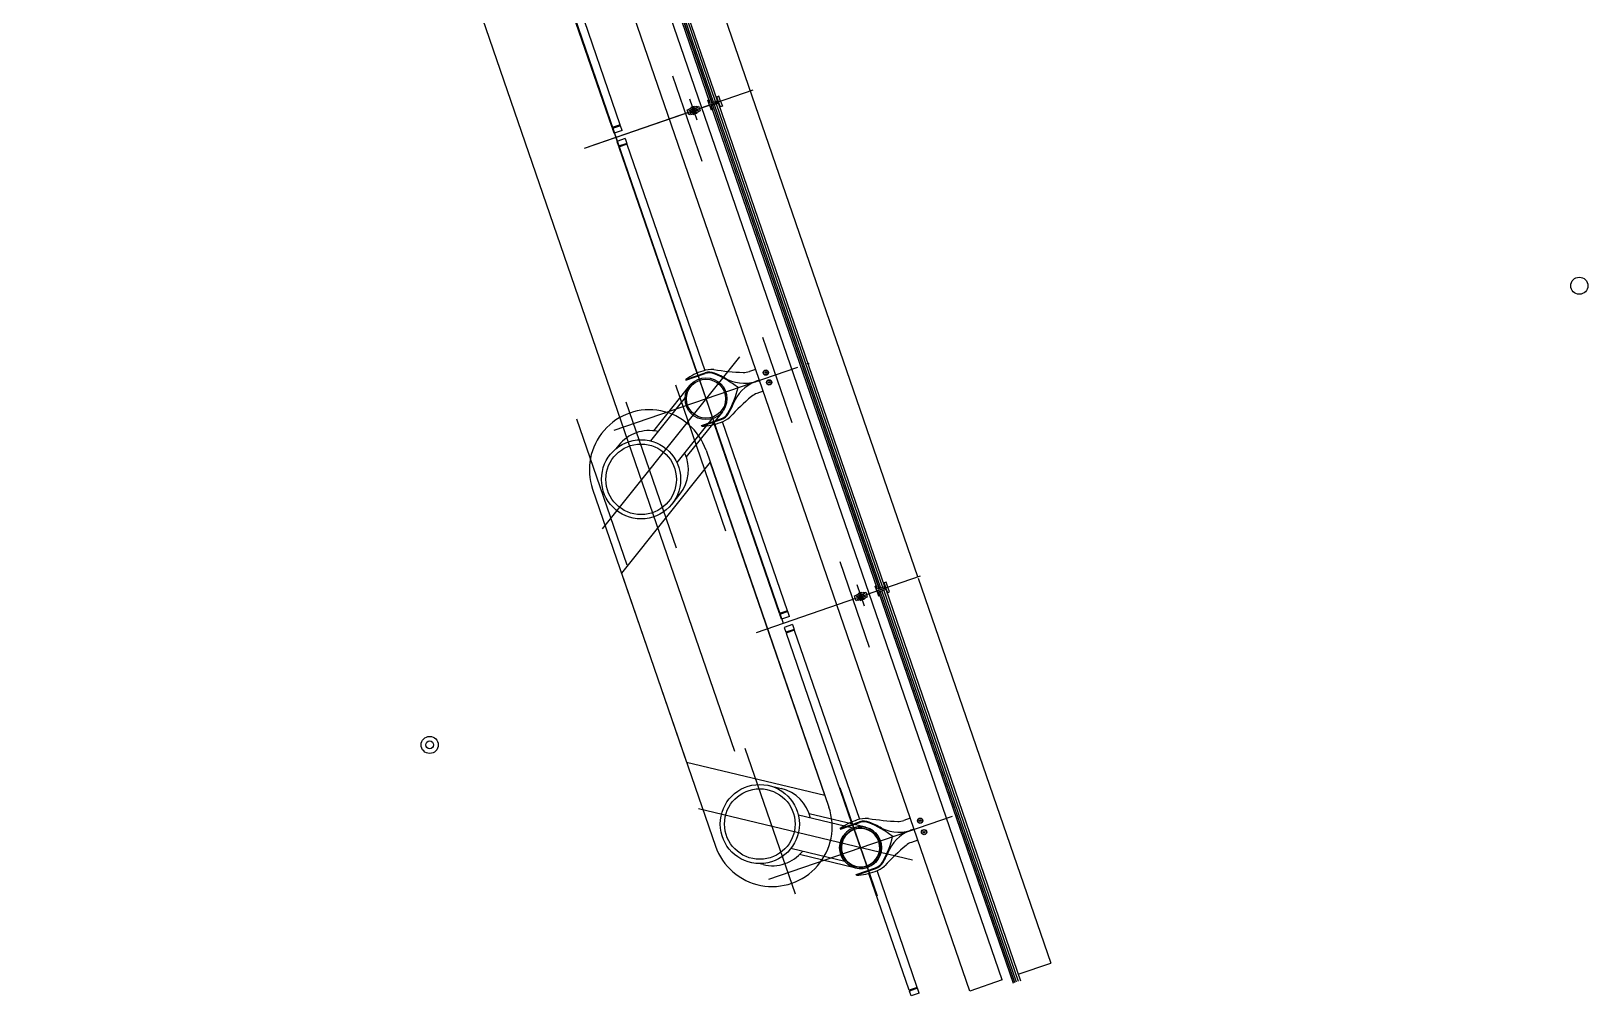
# Model space of a CAD drawing. Extents: x 809487 to 809680, y 818779 to 819225.
# Drawn here: x 809565.09 to 809574.18, y 819097.74 to 819103.37 of the extents above; entities that cross this region are included whole.
import ezdxf

# ---------------------------------------------------------------- set-up
doc = ezdxf.new("R2010")
doc.units = 0
for name, color, linetype in [('F-RC', 7, 'Continuous'), ('MAJ214__', 7, 'Continuous'), ('MAJ270__', 7, 'Continuous'), ('MAJ292__', 7, 'Continuous'), ('MAJ314__', 7, 'Continuous')]:
    doc.layers.add(name, color=color, linetype=linetype)

msp = doc.modelspace()

# ---------------------------------------------------------------- linework, layer by layer
at = {"layer": 'F-RC'}
for p, q in [((809568.4831, 819102.8101), (809568.0208, 819104.1528)), ((809568.5304, 819102.8264), (809568.0681, 819104.169)), ((809568.5304, 819102.8264), (809568.4831, 819102.8101)), ((809568.532, 819102.8217), (809568.4847, 819102.8054)), ((809568.4866, 819102.806), (809568.485, 819102.8108)), ((809568.5301, 819102.821), (809568.5285, 819102.8258)), ((809568.5418, 819102.7933), (809568.532, 819102.8217)), ((809568.4945, 819102.777), (809568.4847, 819102.8054)), ((809568.5418, 819102.7933), (809568.4945, 819102.777)), ((809568.558, 819102.746), (809568.5108, 819102.7298)), ((809568.5108, 819102.7298), (809568.5205, 819102.7014)), ((809568.5678, 819102.7177), (809568.5205, 819102.7014)), ((809568.558, 819102.746), (809568.5678, 819102.7177)), ((809568.5659, 819102.717), (809568.5675, 819102.7123)), ((809568.5694, 819102.7129), (809568.5222, 819102.6967)), ((809568.5222, 819102.6967), (809568.9767, 819101.3765)), ((809568.5224, 819102.702), (809568.524, 819102.6973)), ((809568.5694, 819102.7129), (809569.0238, 819101.3932)), ((809569.5071, 819099.9898), (809569.127, 819101.0935)), ((809569.4598, 819099.9736), (809569.0796, 819101.0776)), ((809569.5071, 819099.9898), (809569.4598, 819099.9736)), ((809569.5087, 819099.9851), (809569.4614, 819099.9688)), ((809569.4712, 819099.9405), (809569.4614, 819099.9688)), ((809569.4633, 819099.9695), (809569.4617, 819099.9742)), ((809569.5185, 819099.9568), (809569.4712, 819099.9405)), ((809569.5347, 819099.9095), (809569.4875, 819099.8932)), ((809569.5068, 819099.9845), (809569.5052, 819099.9892)), ((809569.5185, 819099.9568), (809569.5087, 819099.9851)), ((809569.5347, 819099.9095), (809569.5445, 819099.8811)), ((809569.4875, 819099.8932), (809569.4972, 819099.8648)), ((809569.5445, 819099.8811), (809569.4972, 819099.8648)), ((809569.5461, 819099.8764), (809569.4989, 819099.8601)), ((809569.4989, 819099.8601), (809569.879, 819098.756)), ((809569.4991, 819099.8655), (809569.5008, 819099.8608)), ((809569.5426, 819099.8805), (809569.5442, 819099.8757)), ((809569.5461, 819099.8764), (809569.9262, 819098.7727)), ((809570.2168, 819097.7752), (809569.9819, 819098.4571)), ((809570.264, 819097.7915), (809570.0294, 819098.473)), ((809570.264, 819097.7915), (809570.2168, 819097.7752)), ((809570.2657, 819097.7868), (809570.2184, 819097.7705)), ((809570.2282, 819097.7422), (809570.2184, 819097.7705)), ((809570.2203, 819097.7712), (809570.2187, 819097.7759)), ((809570.2754, 819097.7584), (809570.2282, 819097.7422)), ((809570.2638, 819097.7861), (809570.2621, 819097.7909)), ((809570.2754, 819097.7584), (809570.2657, 819097.7868))]:
    msp.add_line(p, q, dxfattribs=at)
at = {"layer": 'MAJ214__'}
for p, q in [((809569.9828, 819100.0902), (809568.031, 819105.7586)), ((809569.0652, 819102.955), (809568.0933, 819105.7774)), ((809569.0659, 819102.9553), (809568.0941, 819105.7776)), ((809569.0753, 819102.9585), (809568.1035, 819105.7809)), ((809569.0867, 819102.9624), (809568.1149, 819105.7848)), ((809568.9209, 819102.9133), (809568.9313, 819102.9168)), ((809568.9306, 819102.8849), (809568.9209, 819102.9133)), ((809568.9755, 819102.9334), (809568.9315, 819102.9183)), ((809568.9329, 819102.9108), (809568.9405, 819102.9134)), ((809568.9407, 819102.9135), (809568.9714, 819102.9241)), ((809568.9414, 819102.9259), (809568.9631, 819102.9334)), ((809568.942, 819102.9271), (809568.9414, 819102.9259)), ((809568.9414, 819102.9259), (809568.9423, 819102.923)), ((809568.9618, 819102.934), (809568.942, 819102.9271)), ((809568.9423, 819102.923), (809568.9641, 819102.9305)), ((809568.9447, 819102.9239), (809568.9444, 819102.9232)), ((809568.9445, 819102.9227), (809568.9444, 819102.9232)), ((809568.9464, 819102.8969), (809568.9771, 819102.9075)), ((809568.9753, 819102.8979), (809568.9536, 819102.8904)), ((809568.9617, 819102.9297), (809568.9623, 819102.9294)), ((809568.9618, 819102.934), (809568.9631, 819102.9334)), ((809568.9625, 819102.9289), (809568.9623, 819102.9294)), ((809568.9631, 819102.9334), (809568.9641, 819102.9305)), ((809568.979, 819102.9267), (809568.9714, 819102.9241)), ((809568.9734, 819102.8973), (809568.9731, 819102.8982)), ((809568.9753, 819102.8979), (809568.9763, 819102.8951)), ((809568.9766, 819102.9325), (809568.987, 819102.936)), ((809568.9864, 819102.9041), (809568.9968, 819102.9077)), ((809568.987, 819102.936), (809568.9968, 819102.9077)), ((809570.0419, 819100.1185), (809569.07, 819102.9408)), ((809570.0426, 819100.1187), (809569.0708, 819102.9411)), ((809570.052, 819100.122), (809569.0802, 819102.9443)), ((809570.0634, 819100.1259), (809569.0916, 819102.9482)), ((809568.941, 819102.8885), (809568.9306, 819102.8849)), ((809568.9462, 819102.8969), (809568.9386, 819102.8943)), ((809568.9536, 819102.8904), (809568.9545, 819102.8876)), ((809568.9763, 819102.8951), (809568.9545, 819102.8876)), ((809568.9558, 819102.887), (809568.9545, 819102.8876)), ((809568.9555, 819102.8911), (809568.9551, 819102.892)), ((809568.9558, 819102.887), (809568.9757, 819102.8938)), ((809568.9757, 819102.8938), (809568.9763, 819102.8951)), ((809569.9522, 819100.0969), (809569.9082, 819100.0817)), ((809569.9174, 819100.0769), (809569.9481, 819100.0875)), ((809569.9181, 819100.0893), (809569.9398, 819100.0968)), ((809569.9187, 819100.0906), (809569.9181, 819100.0893)), ((809569.9181, 819100.0893), (809569.919, 819100.0865)), ((809569.9385, 819100.0974), (809569.9187, 819100.0906)), ((809569.919, 819100.0865), (809569.9408, 819100.094)), ((809569.9214, 819100.0873), (809569.9211, 819100.0867)), ((809569.9213, 819100.0862), (809569.9211, 819100.0867)), ((809569.9384, 819100.0932), (809569.9391, 819100.0928)), ((809569.9385, 819100.0974), (809569.9398, 819100.0968)), ((809569.9392, 819100.0924), (809569.9391, 819100.0928)), ((809569.9398, 819100.0968), (809569.9408, 819100.094)), ((809569.9557, 819100.0901), (809569.9481, 819100.0875)), ((809569.9533, 819100.0959), (809569.9637, 819100.0995)), ((809569.9637, 819100.0995), (809569.9686, 819100.0853)), ((809569.9735, 819100.0711), (809569.9686, 819100.0853)), ((809570.7592, 819097.8353), (809569.9828, 819100.0902)), ((809570.8336, 819097.8191), (809570.0467, 819100.1043)), ((809570.8343, 819097.8194), (809570.0475, 819100.1045)), ((809570.8438, 819097.8227), (809570.0569, 819100.1078)), ((809570.8551, 819097.8266), (809570.0683, 819100.1117)), ((809569.8976, 819100.0767), (809569.908, 819100.0803)), ((809569.9024, 819100.0625), (809569.8976, 819100.0767)), ((809569.9073, 819100.0483), (809569.9024, 819100.0625)), ((809569.9177, 819100.0519), (809569.9073, 819100.0483)), ((809569.9096, 819100.0742), (809569.9172, 819100.0769)), ((809569.9229, 819100.0603), (809569.9153, 819100.0577)), ((809569.9231, 819100.0604), (809569.9538, 819100.071)), ((809569.952, 819100.0613), (809569.9303, 819100.0539)), ((809569.9303, 819100.0539), (809569.9312, 819100.051)), ((809569.953, 819100.0585), (809569.9312, 819100.051)), ((809569.9325, 819100.0504), (809569.9312, 819100.051)), ((809569.9322, 819100.0545), (809569.9318, 819100.0555)), ((809569.9325, 819100.0504), (809569.9524, 819100.0572)), ((809569.9501, 819100.0607), (809569.9498, 819100.0616)), ((809569.952, 819100.0613), (809569.953, 819100.0585)), ((809569.9524, 819100.0572), (809569.953, 819100.0585)), ((809569.9631, 819100.0675), (809569.9735, 819100.0711))]:
    msp.add_line(p, q, dxfattribs=at)
for points in [[(809568.9421, 819102.8875), (809568.9861, 819102.9027)], [(809568.9125, 819101.3397), (809569.0253, 819101.3785)], [(809569.0063, 819101.0672), (809569.1191, 819101.106)], [(809569.9188, 819100.051), (809569.9628, 819100.0661)], [(809569.8148, 819098.7191), (809569.9276, 819098.758)], [(809569.9086, 819098.4467), (809570.0214, 819098.4855)]]:
    msp.add_lwpolyline(points, dxfattribs=at)
for centre, radius in [((809568.9588, 819102.9105), 0.006), ((809569.3801, 819101.38), 0.0155), ((809569.3801, 819101.38), 0.0135), ((809569.3801, 819101.38), 0.0042), ((809569.3996, 819101.3233), 0.0155), ((809569.3996, 819101.3233), 0.0135), ((809569.3996, 819101.3233), 0.0042), ((809570.2808, 819098.7642), 0.0155), ((809570.2808, 819098.7642), 0.0135), ((809570.2808, 819098.7642), 0.0042), ((809570.3035, 819098.698), 0.0155), ((809570.3035, 819098.698), 0.0135), ((809570.3035, 819098.698), 0.0042)]:
    msp.add_circle(centre, radius, dxfattribs=at)
for centre, radius, start, end in [((809568.9588, 819102.9105), 0.0095, 146.69488, 251.30512), ((809568.9588, 819102.9105), 0.0109, 101.1265, 116.87349), ((809568.9588, 819102.9105), 0.0109, 281.1265, 296.87349), ((809568.9588, 819102.9105), 0.0095, 325.18264, 72.81736), ((809569.0511, 819101.3036), 0.0792, 68.03764, 109), ((809568.8686, 819100.8512), 0.567, 59.89592, 68.03764), ((809569.1631, 819101.359), 0.02, 239.89592, 251.32459), ((809569.255, 819101.5487), 0.2307, 244.76877, 292.32268), ((809569.4049, 819101.1133), 0.2307, 105.67731, 153.23123), ((809569.4049, 819101.1133), 0.2307, 105.67731, 112.32268), ((809569.255, 819101.5487), 0.2307, 285.67731, 292.32268), ((809568.671, 819101.4251), 0.567, 329.96236, 338.10407), ((809569.2157, 819101.2062), 0.02, 146.67541, 158.10407), ((809569.0933, 819101.1809), 0.0792, 289, 329.96236), ((809569.9355, 819100.0739), 0.0109, 101.1265, 116.87349), ((809569.9355, 819100.0739), 0.0095, 18.99991, 72.81736), ((809569.9355, 819100.0739), 0.0095, 146.69488, 199.00008), ((809569.9355, 819100.0739), 0.0095, 199.00008, 251.30512), ((809569.9355, 819100.0739), 0.006, 18.99986, 199.00013), ((809569.9355, 819100.0739), 0.006, 199.00013, 18.99986), ((809569.9355, 819100.0739), 0.0109, 281.1265, 296.87349), ((809569.9355, 819100.0739), 0.0095, 325.18264, 18.99991), ((809569.9534, 819098.6831), 0.0792, 68.03764, 109), ((809569.771, 819098.2307), 0.567, 59.89592, 68.03764), ((809570.0654, 819098.7385), 0.02, 239.89592, 251.32459), ((809570.1573, 819098.9282), 0.2307, 244.76877, 292.32268), ((809570.3073, 819098.4928), 0.2307, 105.67731, 153.23123), ((809570.1573, 819098.9282), 0.2307, 285.67731, 292.32268), ((809570.3073, 819098.4928), 0.2307, 105.67731, 112.32268), ((809569.5733, 819098.8046), 0.567, 329.96236, 338.10407), ((809570.118, 819098.5857), 0.02, 146.67541, 158.10407), ((809569.9956, 819098.5604), 0.0792, 289, 329.96236)]:
    msp.add_arc(centre, radius, start, end, dxfattribs=at)
for points, degree in [([(809568.9313, 819102.9175), (809568.9313, 819102.9176), (809568.9313, 819102.9177), (809568.9313, 819102.9178), (809568.9313, 819102.9178), (809568.9313, 819102.9179), (809568.9313, 819102.9179), (809568.9313, 819102.918), (809568.9313, 819102.918), (809568.9314, 819102.9181), (809568.9314, 819102.9181), (809568.9314, 819102.9182), (809568.9314, 819102.9182), (809568.9315, 819102.9182), (809568.9315, 819102.9183), (809568.9315, 819102.9183)], 3), ([(809568.9321, 819102.9114), (809568.932, 819102.9117), (809568.9319, 819102.912), (809568.9317, 819102.9129), (809568.9316, 819102.9134), (809568.9314, 819102.9146), (809568.9314, 819102.9151), (809568.9313, 819102.9163), (809568.9313, 819102.9169), (809568.9313, 819102.9175)], 3), ([(809568.9321, 819102.9114), (809568.9321, 819102.9114), (809568.9321, 819102.9113), (809568.9321, 819102.9113), (809568.9321, 819102.9112), (809568.9321, 819102.9112), (809568.9321, 819102.9112), (809568.9321, 819102.9112)], 3), ([(809568.9329, 819102.9108), (809568.9329, 819102.9108), (809568.9329, 819102.9108), (809568.9329, 819102.9108), (809568.9328, 819102.9108), (809568.9328, 819102.9108), (809568.9327, 819102.9108), (809568.9326, 819102.9108), (809568.9325, 819102.9108), (809568.9324, 819102.9109), (809568.9323, 819102.9109), (809568.9322, 819102.911), (809568.9322, 819102.9111), (809568.9321, 819102.9112)], 3), ([(809568.9405, 819102.9134), (809568.9406, 819102.9134), (809568.9406, 819102.9135), (809568.9407, 819102.9135)], 2), ([(809568.9405, 819102.9134), (809568.9405, 819102.9134), (809568.9405, 819102.9134), (809568.9406, 819102.9132), (809568.9406, 819102.913), (809568.9408, 819102.9125), (809568.9408, 819102.9121), (809568.941, 819102.9108), (809568.9411, 819102.9098), (809568.9416, 819102.9075), (809568.9419, 819102.9064), (809568.9426, 819102.904), (809568.9431, 819102.9029), (809568.9441, 819102.9008), (809568.9446, 819102.8999), (809568.9454, 819102.8986), (809568.9456, 819102.8981), (809568.946, 819102.8975), (809568.9461, 819102.8972), (809568.9462, 819102.897), (809568.9462, 819102.8969), (809568.9462, 819102.8969)], 3), ([(809568.9517, 819102.917), (809568.9517, 819102.917), (809568.9517, 819102.917), (809568.9517, 819102.9169), (809568.9516, 819102.9168), (809568.9515, 819102.9166), (809568.9513, 819102.9164), (809568.9511, 819102.916), (809568.951, 819102.9159), (809568.9509, 819102.9157)], 3), ([(809568.9539, 819102.9202), (809568.9527, 819102.9185), (809568.9517, 819102.917)], 2), ([(809568.9558, 819102.9015), (809568.956, 819102.9014), (809568.9562, 819102.9013), (809568.9566, 819102.9012), (809568.9568, 819102.9011), (809568.957, 819102.901), (809568.9571, 819102.901), (809568.9572, 819102.901), (809568.9572, 819102.901), (809568.9573, 819102.901)], 3), ([(809568.9604, 819102.92), (809568.9587, 819102.9206), (809568.9567, 819102.9212)], 2), ([(809568.9573, 819102.901), (809568.959, 819102.9004), (809568.9609, 819102.8997)], 2), ([(809568.9619, 819102.9195), (809568.9617, 819102.9195), (809568.9615, 819102.9196), (809568.9611, 819102.9197), (809568.9609, 819102.9198), (809568.9606, 819102.9199), (809568.9605, 819102.9199), (809568.9604, 819102.92), (809568.9604, 819102.92), (809568.9604, 819102.92)], 3), ([(809568.9638, 819102.9007), (809568.9649, 819102.9024), (809568.9659, 819102.904)], 2), ([(809568.9659, 819102.904), (809568.9659, 819102.904), (809568.9659, 819102.904), (809568.966, 819102.9041), (809568.966, 819102.9041), (809568.9662, 819102.9044), (809568.9663, 819102.9045), (809568.9665, 819102.9049), (809568.9666, 819102.9051), (809568.9668, 819102.9053)], 3), ([(809568.9771, 819102.9075), (809568.9771, 819102.9075), (809568.9771, 819102.9076), (809568.9771, 819102.9077), (809568.977, 819102.9079), (809568.9769, 819102.9085), (809568.9768, 819102.9089), (809568.9766, 819102.9101), (809568.9765, 819102.9111), (809568.9761, 819102.9134), (809568.9758, 819102.9146), (809568.975, 819102.9169), (809568.9745, 819102.918), (809568.9736, 819102.9201), (809568.973, 819102.921), (809568.9723, 819102.9223), (809568.972, 819102.9228), (809568.9717, 819102.9235), (809568.9716, 819102.9237), (809568.9715, 819102.924), (809568.9715, 819102.924), (809568.9714, 819102.9241)], 3), ([(809568.9755, 819102.9334), (809568.9755, 819102.9334), (809568.9756, 819102.9334), (809568.9757, 819102.9334), (809568.9757, 819102.9334), (809568.9758, 819102.9334), (809568.9758, 819102.9333), (809568.9759, 819102.9333), (809568.9759, 819102.9333), (809568.976, 819102.9333), (809568.976, 819102.9332), (809568.976, 819102.9332), (809568.9761, 819102.9332), (809568.9761, 819102.9331), (809568.9762, 819102.933), (809568.9762, 819102.933)], 3), ([(809568.9762, 819102.933), (809568.9766, 819102.9325), (809568.9769, 819102.932), (809568.9776, 819102.9311), (809568.9779, 819102.9306), (809568.9784, 819102.9296), (809568.9787, 819102.9291), (809568.9791, 819102.9283), (809568.9792, 819102.928), (809568.9793, 819102.9276)], 3), ([(809568.9847, 819102.9101), (809568.9841, 819102.9099), (809568.9834, 819102.9097), (809568.9819, 819102.9091), (809568.9809, 819102.9088), (809568.9793, 819102.9083), (809568.9787, 819102.9081), (809568.9778, 819102.9078), (809568.9775, 819102.9076), (809568.9771, 819102.9075)], 3), ([(809568.9847, 819102.9101), (809568.9839, 819102.9098), (809568.983, 819102.9095), (809568.9821, 819102.9092), (809568.9808, 819102.9088), (809568.9796, 819102.9084), (809568.9783, 819102.9079), (809568.9779, 819102.9078), (809568.9775, 819102.9077), (809568.9771, 819102.9075)], 3), ([(809568.9794, 819102.9274), (809568.9794, 819102.9274), (809568.9794, 819102.9274), (809568.9794, 819102.9273), (809568.9794, 819102.9272), (809568.9794, 819102.9271), (809568.9794, 819102.927), (809568.9793, 819102.9269), (809568.9793, 819102.9268), (809568.9791, 819102.9267), (809568.9791, 819102.9267), (809568.979, 819102.9267), (809568.979, 819102.9267), (809568.979, 819102.9267)], 3), ([(809568.9794, 819102.9274), (809568.9794, 819102.9275), (809568.9794, 819102.9275), (809568.9794, 819102.9275), (809568.9794, 819102.9275), (809568.9794, 819102.9276), (809568.9793, 819102.9276), (809568.9793, 819102.9276)], 3), ([(809568.9847, 819102.9101), (809568.9847, 819102.9101), (809568.9847, 819102.9101), (809568.9848, 819102.9102), (809568.9848, 819102.9102), (809568.9849, 819102.9102), (809568.9849, 819102.9102), (809568.985, 819102.9102), (809568.9851, 819102.9101), (809568.9853, 819102.9101), (809568.9853, 819102.91), (809568.9854, 819102.9099), (809568.9855, 819102.9098), (809568.9855, 819102.9098)], 3), ([(809568.9856, 819102.9096), (809568.9855, 819102.9096), (809568.9855, 819102.9096), (809568.9855, 819102.9097), (809568.9855, 819102.9097), (809568.9855, 819102.9097), (809568.9855, 819102.9098), (809568.9855, 819102.9098)], 3), ([(809568.9856, 819102.9096), (809568.9857, 819102.9092), (809568.9857, 819102.9089), (809568.9859, 819102.908), (809568.986, 819102.9075), (809568.9862, 819102.9064), (809568.9863, 819102.9058), (809568.9864, 819102.9046), (809568.9864, 819102.904), (809568.9864, 819102.9034)], 3), ([(809568.9864, 819102.9034), (809568.9864, 819102.9034), (809568.9864, 819102.9033), (809568.9864, 819102.9032), (809568.9864, 819102.9031), (809568.9863, 819102.9031), (809568.9863, 819102.903), (809568.9863, 819102.903), (809568.9863, 819102.9029), (809568.9863, 819102.9029), (809568.9863, 819102.9028), (809568.9862, 819102.9028), (809568.9862, 819102.9028), (809568.9862, 819102.9027), (809568.9861, 819102.9027), (809568.9861, 819102.9027)], 3), ([(809568.9382, 819102.8935), (809568.9382, 819102.8935), (809568.9382, 819102.8936), (809568.9382, 819102.8937), (809568.9382, 819102.8937), (809568.9382, 819102.8939), (809568.9383, 819102.894), (809568.9383, 819102.8941), (809568.9384, 819102.8941), (809568.9385, 819102.8942), (809568.9385, 819102.8942), (809568.9386, 819102.8943), (809568.9386, 819102.8943), (809568.9386, 819102.8943)], 3), ([(809568.9382, 819102.8935), (809568.9382, 819102.8935), (809568.9382, 819102.8935), (809568.9383, 819102.8934), (809568.9383, 819102.8934), (809568.9383, 819102.8934), (809568.9383, 819102.8933), (809568.9383, 819102.8933)], 3), ([(809568.9414, 819102.8879), (809568.9411, 819102.8884), (809568.9407, 819102.8889), (809568.94, 819102.8899), (809568.9397, 819102.8904), (809568.9392, 819102.8914), (809568.9389, 819102.8919), (809568.9386, 819102.8927), (809568.9384, 819102.893), (809568.9383, 819102.8933)], 3), ([(809568.9421, 819102.8875), (809568.9421, 819102.8875), (809568.9421, 819102.8875), (809568.942, 819102.8875), (809568.9419, 819102.8875), (809568.9419, 819102.8876), (809568.9418, 819102.8876), (809568.9418, 819102.8876), (809568.9417, 819102.8877), (809568.9417, 819102.8877), (809568.9417, 819102.8877), (809568.9416, 819102.8878), (809568.9416, 819102.8878), (809568.9415, 819102.8879), (809568.9415, 819102.8879), (809568.9414, 819102.8879)], 3), ([(809568.9464, 819102.8969), (809568.9463, 819102.8969), (809568.9463, 819102.8969), (809568.9462, 819102.8969)], 2), ([(809568.9464, 819102.8969), (809568.9463, 819102.8969), (809568.9463, 819102.8969), (809568.9462, 819102.8969)], 2), ([(809569.908, 819100.081), (809569.908, 819100.081), (809569.908, 819100.0811), (809569.908, 819100.0812), (809569.908, 819100.0812), (809569.908, 819100.0813), (809569.908, 819100.0814), (809569.908, 819100.0814), (809569.908, 819100.0815), (809569.9081, 819100.0815), (809569.9081, 819100.0815), (809569.9081, 819100.0816), (809569.9081, 819100.0816), (809569.9082, 819100.0817), (809569.9082, 819100.0817), (809569.9082, 819100.0817)], 3), ([(809569.9088, 819100.0748), (809569.9087, 819100.0751), (809569.9086, 819100.0755), (809569.9084, 819100.0763), (809569.9083, 819100.0769), (809569.9081, 819100.078), (809569.9081, 819100.0786), (809569.908, 819100.0798), (809569.908, 819100.0804), (809569.908, 819100.081)], 3), ([(809569.9306, 819100.0837), (809569.9294, 819100.082), (809569.9284, 819100.0804)], 2), ([(809569.9371, 819100.0834), (809569.9354, 819100.084), (809569.9334, 819100.0847)], 2), ([(809569.9386, 819100.0829), (809569.9384, 819100.083), (809569.9382, 819100.083), (809569.9378, 819100.0832), (809569.9376, 819100.0833), (809569.9373, 819100.0833), (809569.9372, 819100.0834), (809569.9371, 819100.0834), (809569.9371, 819100.0834), (809569.9371, 819100.0834)], 3), ([(809569.952, 819100.0796), (809569.9516, 819100.0806), (809569.9512, 819100.0816), (809569.9503, 819100.0836), (809569.9497, 819100.0845), (809569.949, 819100.0858), (809569.9487, 819100.0863), (809569.9484, 819100.0869), (809569.9483, 819100.0871), (809569.9482, 819100.0874), (809569.9482, 819100.0875), (809569.9481, 819100.0875)], 3), ([(809569.9522, 819100.0969), (809569.9523, 819100.0969), (809569.9523, 819100.0969), (809569.9524, 819100.0969), (809569.9524, 819100.0968), (809569.9525, 819100.0968), (809569.9525, 819100.0968), (809569.9526, 819100.0968), (809569.9526, 819100.0967), (809569.9527, 819100.0967), (809569.9527, 819100.0967), (809569.9527, 819100.0966), (809569.9528, 819100.0966), (809569.9528, 819100.0965), (809569.9529, 819100.0965), (809569.9529, 819100.0965)], 3), ([(809569.9529, 819100.0965), (809569.9533, 819100.096), (809569.9536, 819100.0955), (809569.9543, 819100.0945), (809569.9546, 819100.094), (809569.9551, 819100.093), (809569.9554, 819100.0925), (809569.9558, 819100.0917), (809569.9559, 819100.0914), (809569.956, 819100.0911)], 3), ([(809569.9561, 819100.0909), (809569.9561, 819100.0909), (809569.9561, 819100.0908), (809569.9561, 819100.0907), (809569.9561, 819100.0906), (809569.9561, 819100.0905), (809569.9561, 819100.0904), (809569.956, 819100.0903), (809569.956, 819100.0903), (809569.9559, 819100.0902), (809569.9558, 819100.0902), (809569.9557, 819100.0901), (809569.9557, 819100.0901), (809569.9557, 819100.0901)], 3), ([(809569.9561, 819100.0909), (809569.9561, 819100.0909), (809569.9561, 819100.0909), (809569.9561, 819100.091), (809569.9561, 819100.091), (809569.9561, 819100.091), (809569.956, 819100.0911), (809569.956, 819100.0911)], 3), ([(809569.9088, 819100.0748), (809569.9088, 819100.0748), (809569.9088, 819100.0748), (809569.9088, 819100.0747), (809569.9088, 819100.0747), (809569.9088, 819100.0747), (809569.9088, 819100.0746), (809569.9089, 819100.0746)], 3), ([(809569.9096, 819100.0742), (809569.9096, 819100.0742), (809569.9096, 819100.0742), (809569.9096, 819100.0742), (809569.9095, 819100.0742), (809569.9095, 819100.0742), (809569.9094, 819100.0742), (809569.9093, 819100.0742), (809569.9092, 819100.0742), (809569.9091, 819100.0743), (809569.909, 819100.0744), (809569.9089, 819100.0745), (809569.9089, 819100.0745), (809569.9089, 819100.0746)], 3), ([(809569.9149, 819100.0569), (809569.9149, 819100.057), (809569.9149, 819100.057), (809569.9149, 819100.0571), (809569.9149, 819100.0572), (809569.9149, 819100.0573), (809569.915, 819100.0574), (809569.915, 819100.0575), (809569.9151, 819100.0576), (809569.9152, 819100.0577), (809569.9153, 819100.0577), (809569.9153, 819100.0577), (809569.9153, 819100.0577), (809569.9153, 819100.0577)], 3), ([(809569.9149, 819100.0569), (809569.9149, 819100.0569), (809569.915, 819100.0569), (809569.915, 819100.0569), (809569.915, 819100.0568), (809569.915, 819100.0568), (809569.915, 819100.0568), (809569.915, 819100.0567)], 3), ([(809569.9181, 819100.0514), (809569.9178, 819100.0519), (809569.9174, 819100.0524), (809569.9168, 819100.0533), (809569.9165, 819100.0538), (809569.9159, 819100.0548), (809569.9156, 819100.0553), (809569.9153, 819100.0561), (809569.9151, 819100.0564), (809569.915, 819100.0567)], 3), ([(809569.9172, 819100.0769), (809569.9173, 819100.0769), (809569.9173, 819100.0769), (809569.9174, 819100.0769)], 2), ([(809569.9172, 819100.0769), (809569.9172, 819100.0768), (809569.9172, 819100.0768), (809569.9173, 819100.0767), (809569.9173, 819100.0765), (809569.9175, 819100.0759), (809569.9175, 819100.0755), (809569.9177, 819100.0743), (809569.9178, 819100.0733), (809569.9183, 819100.071), (809569.9186, 819100.0698), (809569.919, 819100.0685), (809569.9191, 819100.0684), (809569.9191, 819100.0683)], 3), ([(809569.9191, 819100.0683), (809569.9194, 819100.0672), (809569.9198, 819100.0663), (809569.9208, 819100.0643), (809569.9213, 819100.0634), (809569.9221, 819100.062), (809569.9223, 819100.0616), (809569.9227, 819100.0609), (809569.9228, 819100.0607), (809569.9229, 819100.0604), (809569.9229, 819100.0604), (809569.9229, 819100.0603)], 3), ([(809569.9231, 819100.0604), (809569.923, 819100.0604), (809569.923, 819100.0603), (809569.9229, 819100.0603)], 2), ([(809569.9231, 819100.0604), (809569.923, 819100.0604), (809569.923, 819100.0603), (809569.9229, 819100.0603)], 2), ([(809569.9284, 819100.0804), (809569.9284, 819100.0804), (809569.9284, 819100.0804), (809569.9284, 819100.0803), (809569.9283, 819100.0802), (809569.9282, 819100.08), (809569.928, 819100.0798), (809569.9278, 819100.0795), (809569.9277, 819100.0793), (809569.9276, 819100.0791)], 3), ([(809569.9325, 819100.0649), (809569.9327, 819100.0649), (809569.9329, 819100.0648), (809569.9333, 819100.0646), (809569.9335, 819100.0646), (809569.9337, 819100.0645), (809569.9338, 819100.0645), (809569.9339, 819100.0644), (809569.9339, 819100.0644), (809569.934, 819100.0644)], 3), ([(809569.934, 819100.0644), (809569.9357, 819100.0638), (809569.9376, 819100.0632)], 2), ([(809569.9405, 819100.0641), (809569.9416, 819100.0659), (809569.9426, 819100.0674)], 2), ([(809569.9426, 819100.0674), (809569.9426, 819100.0674), (809569.9426, 819100.0674), (809569.9427, 819100.0675), (809569.9427, 819100.0676), (809569.9429, 819100.0678), (809569.943, 819100.068), (809569.9432, 819100.0684), (809569.9434, 819100.0685), (809569.9435, 819100.0687)], 3), ([(809569.9538, 819100.071), (809569.9538, 819100.071), (809569.9538, 819100.071), (809569.9538, 819100.0711), (809569.9537, 819100.0714), (809569.9536, 819100.0719), (809569.9535, 819100.0723), (809569.9533, 819100.0736), (809569.9532, 819100.0746), (809569.9528, 819100.0768), (809569.9525, 819100.078), (809569.952, 819100.0793), (809569.952, 819100.0795), (809569.952, 819100.0796)], 3), ([(809569.9614, 819100.0736), (809569.9608, 819100.0734), (809569.9601, 819100.0731), (809569.9586, 819100.0726), (809569.9576, 819100.0723), (809569.9561, 819100.0717), (809569.9555, 819100.0715), (809569.9545, 819100.0712), (809569.9542, 819100.0711), (809569.9538, 819100.071)], 3), ([(809569.9614, 819100.0736), (809569.9606, 819100.0733), (809569.9597, 819100.073), (809569.9588, 819100.0727), (809569.9575, 819100.0722), (809569.9563, 819100.0718), (809569.955, 819100.0714), (809569.9546, 819100.0712), (809569.9542, 819100.0711), (809569.9538, 819100.071)], 3), ([(809569.9614, 819100.0736), (809569.9614, 819100.0736), (809569.9614, 819100.0736), (809569.9615, 819100.0736), (809569.9615, 819100.0736), (809569.9616, 819100.0736), (809569.9616, 819100.0736), (809569.9618, 819100.0736), (809569.9618, 819100.0736), (809569.962, 819100.0735), (809569.962, 819100.0735), (809569.9621, 819100.0734), (809569.9622, 819100.0733), (809569.9622, 819100.0732)], 3), ([(809569.9623, 819100.073), (809569.9623, 819100.073), (809569.9622, 819100.0731), (809569.9622, 819100.0731), (809569.9622, 819100.0731), (809569.9622, 819100.0732), (809569.9622, 819100.0732), (809569.9622, 819100.0732)], 3), ([(809569.9623, 819100.073), (809569.9624, 819100.0727), (809569.9624, 819100.0724), (809569.9626, 819100.0715), (809569.9628, 819100.0709), (809569.9629, 819100.0698), (809569.963, 819100.0693), (809569.9631, 819100.0681), (809569.9631, 819100.0675), (809569.9631, 819100.0669)], 3), ([(809569.9631, 819100.0669), (809569.9631, 819100.0668), (809569.9631, 819100.0667), (809569.9631, 819100.0666), (809569.9631, 819100.0666), (809569.963, 819100.0665), (809569.963, 819100.0665), (809569.963, 819100.0664), (809569.963, 819100.0664), (809569.963, 819100.0663), (809569.963, 819100.0663), (809569.9629, 819100.0662), (809569.9629, 819100.0662), (809569.9629, 819100.0661), (809569.9628, 819100.0661), (809569.9628, 819100.0661)], 3)]:
    msp.add_open_spline(points, degree=degree, dxfattribs=at)
at = {"layer": 'MAJ270__'}
for p, q in [((809565.0915, 819111.0974), (809569.198, 819099.1712)), ((809567.5283, 819105.5908), (809569.4817, 819099.9177)), ((809569.0084, 819102.6128), (809568.8368, 819103.1115)), ((809568.348, 819102.7002), (809569.3062, 819103.0301)), ((809568.9352, 819102.9791), (809568.978, 819102.8549)), ((809569.0983, 819102.9664), (809569.1031, 819102.9522)), ((809568.5671, 819102.5739), (809568.4571, 819102.8935)), ((809569.534, 819101.0865), (809569.3623, 819101.5852)), ((809569.2255, 819101.4722), (809568.4237, 819100.4674)), ((809569.1516, 819100.8765), (809568.9335, 819101.5098)), ((809568.4946, 819101.0434), (809569.5666, 819101.4125)), ((809568.971, 819101.4009), (809569.0884, 819101.0599)), ((809569.6238, 819101.4401), (809569.6287, 819101.4259)), ((809568.8521, 819101.3083), (809569.1452, 819100.4571)), ((809568.5637, 819101.209), (809568.8568, 819100.3578)), ((809568.2753, 819101.1097), (809568.5684, 819100.2585)), ((809569.9851, 819099.7763), (809569.8135, 819100.2749)), ((809569.9851, 819099.7763), (809569.8135, 819100.2749)), ((809569.9851, 819099.7763), (809569.8135, 819100.2749)), ((809569.3247, 819099.8636), (809570.2829, 819100.1935)), ((809569.9119, 819100.1426), (809569.9547, 819100.0183)), ((809569.9119, 819100.1426), (809569.9547, 819100.0183)), ((809570.075, 819100.1299), (809570.0798, 819100.1157)), ((809570.075, 819100.1299), (809570.0798, 819100.1157)), ((809569.5534, 819098.3349), (809569.2603, 819099.1861)), ((809569.8119, 819098.9588), (809570.03, 819098.3255)), ((809570.2369, 819098.5349), (809568.9865, 819098.8331)), ((809569.3969, 819098.4228), (809570.4689, 819098.792)), ((809569.9924, 819098.4345), (809569.875, 819098.7754))]:
    msp.add_line(p, q, dxfattribs=at)
msp.add_lwpolyline([(809568.3208, 819102.6908), (809569.0785, 819102.9517)], dxfattribs=at)
for centre, radius in [((809569.1007, 819102.9593), 0.003), ((809574.1283, 819101.8874), 0.05), ((809569.6262, 819101.433), 0.003), ((809570.0774, 819100.1228), 0.003), ((809570.0774, 819100.1228), 0.003), ((809567.4181, 819099.2071), 0.05), ((809567.4181, 819099.2071), 0.0228)]:
    msp.add_circle(centre, radius, dxfattribs=at)
at = {"layer": 'MAJ292__'}
for p, q in [((809570.2665, 819100.1879), (809566.3597, 819111.5341)), ((809569.0557, 819102.9518), (809568.0839, 819105.7741)), ((809569.0983, 819102.9664), (809568.1265, 819105.7885)), ((809569.7937, 819100.0251), (809567.8419, 819105.6935)), ((809569.1066, 819102.9931), (809569.0943, 819102.9888)), ((809569.1016, 819102.9676), (809569.0943, 819102.9888)), ((809569.1163, 819102.9647), (809569.1066, 819102.9931)), ((809569.0484, 819102.973), (809569.0411, 819102.9705)), ((809569.0508, 819102.9422), (809569.0411, 819102.9705)), ((809569.0557, 819102.9518), (809569.0484, 819102.973)), ((809569.1163, 819102.9647), (809569.0508, 819102.9422)), ((809569.1163, 819102.9647), (809569.0508, 819102.9422)), ((809569.0508, 819102.9422), (809569.0606, 819102.9138)), ((809569.1016, 819102.9676), (809569.0557, 819102.9518)), ((809569.1065, 819102.9534), (809569.0606, 819102.9376)), ((809570.0324, 819100.1152), (809569.0606, 819102.9376)), ((809569.0606, 819102.9376), (809569.0679, 819102.9163)), ((809569.0679, 819102.9163), (809569.0606, 819102.9138)), ((809570.075, 819100.1299), (809569.1031, 819102.9522)), ((809569.1065, 819102.9534), (809569.1138, 819102.9321)), ((809569.1261, 819102.9363), (809569.1138, 819102.9321)), ((809569.1163, 819102.9647), (809569.1261, 819102.9363)), ((809570.2689, 819100.1808), (809571.0429, 819097.933)), ((809570.0251, 819100.1365), (809570.0178, 819100.134)), ((809570.0275, 819100.1056), (809570.0178, 819100.134)), ((809570.0324, 819100.1152), (809570.0251, 819100.1365)), ((809570.093, 819100.1282), (809570.0275, 819100.1056)), ((809570.093, 819100.1282), (809570.0275, 819100.1056)), ((809570.0783, 819100.131), (809570.0324, 819100.1152)), ((809570.0373, 819100.101), (809570.8241, 819097.8159)), ((809570.0833, 819100.1565), (809570.071, 819100.1523)), ((809570.0783, 819100.131), (809570.071, 819100.1523)), ((809570.0798, 819100.1157), (809570.8667, 819097.8305)), ((809570.093, 819100.1282), (809570.0833, 819100.1565)), ((809570.5701, 819097.7702), (809569.7937, 819100.0251)), ((809570.8538, 819097.8679), (809571.0429, 819097.933)), ((809570.7592, 819097.8353), (809570.5701, 819097.7702))]:
    msp.add_line(p, q, dxfattribs=at)
for points in [[(809568.9125, 819101.3397), (809568.9139, 819101.3357), (809569.0267, 819101.3745)], [(809569.3206, 819101.3992), (809569.2838, 819101.3865)], [(809569.3646, 819101.2715), (809569.3277, 819101.2588)], [(809569.0063, 819101.0672), (809569.0049, 819101.0712), (809569.1177, 819101.11)], [(809570.0275, 819100.1056), (809570.0373, 819100.0772), (809570.0446, 819100.0798), (809570.0373, 819100.101), (809570.0832, 819100.1168), (809570.0905, 819100.0956)], [(809570.0905, 819100.0956), (809570.1028, 819100.0998), (809570.093, 819100.1282)], [(809569.8148, 819098.7191), (809569.8162, 819098.7152), (809569.929, 819098.754)], [(809570.2229, 819098.7787), (809570.1861, 819098.766)], [(809570.2669, 819098.651), (809570.23, 819098.6383)], [(809569.9086, 819098.4467), (809569.9073, 819098.4506), (809570.0201, 819098.4895)]]:
    msp.add_lwpolyline(points, dxfattribs=at)
for radius in [0.1223, 0.1143]:
    msp.add_circle((809569.0306, 819101.2279), radius, dxfattribs=at)
for centre, radius, start, end in [((809569.1126, 819101.0656), 0.3393, 107.29394, 126.13928), ((809569.0671, 819101.2263), 0.1724, 87.60393, 108.72489), ((809569.0511, 819101.3036), 0.075, 68.03764, 109), ((809569.0734, 819101.3786), 0.02, 80.57421, 87.60393), ((809569.2962, 819102.7204), 1.3402, 260.57421, 267.92155), ((809568.8686, 819100.8512), 0.5628, 51.63214, 68.03764), ((809569.2512, 819101.481), 0.1, 267.92155, 289), ((809568.671, 819101.4251), 0.5628, 329.96236, 346.36786), ((809570.1588, 819100.2153), 1.3402, 130.07845, 137.42579), ((809569.3603, 819101.1643), 0.1, 109, 130.07845), ((809568.9953, 819101.4063), 0.3393, 271.86071, 290.70605), ((809569.0584, 819101.2516), 0.1724, 289.2751, 310.39607), ((809569.0933, 819101.1809), 0.075, 289, 329.96236), ((809569.1571, 819101.1356), 0.02, 310.39607, 317.42579), ((809569.9329, 819098.6074), 0.122, 19, 199), ((809570.0149, 819098.4451), 0.3393, 107.29394, 126.13928), ((809569.9329, 819098.6074), 0.112, 19, 199), ((809569.9694, 819098.6058), 0.1724, 87.60393, 108.72489), ((809569.9534, 819098.6831), 0.075, 68.03764, 109), ((809569.9758, 819098.7581), 0.02, 80.57421, 87.60393), ((809570.1985, 819100.0999), 1.3402, 260.57421, 267.92155), ((809569.771, 819098.2307), 0.5628, 51.63214, 68.03764), ((809570.1535, 819098.8605), 0.1, 267.92155, 289), ((809569.9329, 819098.6074), 0.122, 199, 19), ((809569.9329, 819098.6074), 0.112, 199, 19), ((809569.5733, 819098.8046), 0.5628, 329.96236, 346.36786), ((809570.2626, 819098.5438), 0.1, 109, 130.07845), ((809571.0611, 819097.5948), 1.3402, 130.07845, 137.42579), ((809569.8976, 819098.7858), 0.3393, 271.86071, 290.70605), ((809569.9607, 819098.6311), 0.1724, 289.2751, 310.39607), ((809569.9956, 819098.5604), 0.075, 289, 329.96236), ((809570.0594, 819098.5151), 0.02, 310.39607, 317.42579)]:
    msp.add_arc(centre, radius, start, end, dxfattribs=at)
msp.add_open_spline([(809569.9188, 819100.051), (809569.9188, 819100.051), (809569.9188, 819100.051), (809569.9187, 819100.051), (809569.9186, 819100.051), (809569.9186, 819100.051), (809569.9185, 819100.051), (809569.9185, 819100.0511), (809569.9184, 819100.0511), (809569.9184, 819100.0511), (809569.9184, 819100.0512), (809569.9183, 819100.0512), (809569.9183, 819100.0512), (809569.9182, 819100.0513), (809569.9182, 819100.0513), (809569.9181, 819100.0514)], degree=3, dxfattribs=at)
at = {"layer": 'MAJ314__'}
for p, q in [((809568.935, 819101.3042), (809568.7248, 819101.0407)), ((809568.9085, 819101.2353), (809568.7061, 819100.9817)), ((809569.0649, 819101.1106), (809568.861, 819100.8551)), ((809569.1261, 819101.1517), (809568.9159, 819100.8882)), ((809568.5213, 819100.956), (809568.5044, 819100.9348)), ((809569.0308, 819100.9275), (809569.7481, 819098.8443)), ((809568.369, 819100.6996), (809569.0863, 819098.6164)), ((809568.8324, 819100.6132), (809568.8785, 819100.671)), ((809569.3983, 819098.9698), (809569.4702, 819098.9526)), ((809569.8877, 819098.721), (809569.5698, 819098.7968)), ((809569.9612, 819098.7263), (809569.6333, 819098.8045)), ((809569.8413, 819098.5264), (809569.5256, 819098.6017)), ((809569.9045, 819098.4885), (809569.5766, 819098.5667)), ((809569.3642, 819098.5081), (809569.3378, 819098.5144))]:
    msp.add_line(p, q, dxfattribs=at)
msp.add_lwpolyline([(809569.7241, 819098.9142), (809569.0549, 819100.8576), (809568.5377, 819100.2095), (809568.9175, 819099.1065), (809569.7241, 819098.9142)], dxfattribs=at)
for centre, radius in [((809569.0306, 819101.2279), 0.1223), ((809569.0306, 819101.2279), 0.1143), ((809568.6519, 819100.7572), 0.2309), ((809568.6519, 819100.7572), 0.2059), ((809569.3447, 819098.7452), 0.2309), ((809569.3447, 819098.7452), 0.2059), ((809569.9329, 819098.6074), 0.1223), ((809569.9329, 819098.6074), 0.1143)]:
    msp.add_circle(centre, radius, dxfattribs=at)
for centre, radius, start, end in [((809568.6999, 819100.8135), 0.35, 19, 199.00003), ((809568.6999, 819100.8135), 0.2285, 77.36555, 141.41268), ((809568.6999, 819100.8135), 0.2285, 321.42148, 25.45906), ((809569.4172, 819098.7304), 0.2285, 12.54094, 76.57852), ((809569.4172, 819098.7304), 0.35, 198.9995, 19.00002), ((809569.4172, 819098.7304), 0.2285, 256.58732, 320.63445)]:
    msp.add_arc(centre, radius, start, end, dxfattribs=at)

doc.saveas('drawing.dxf')
